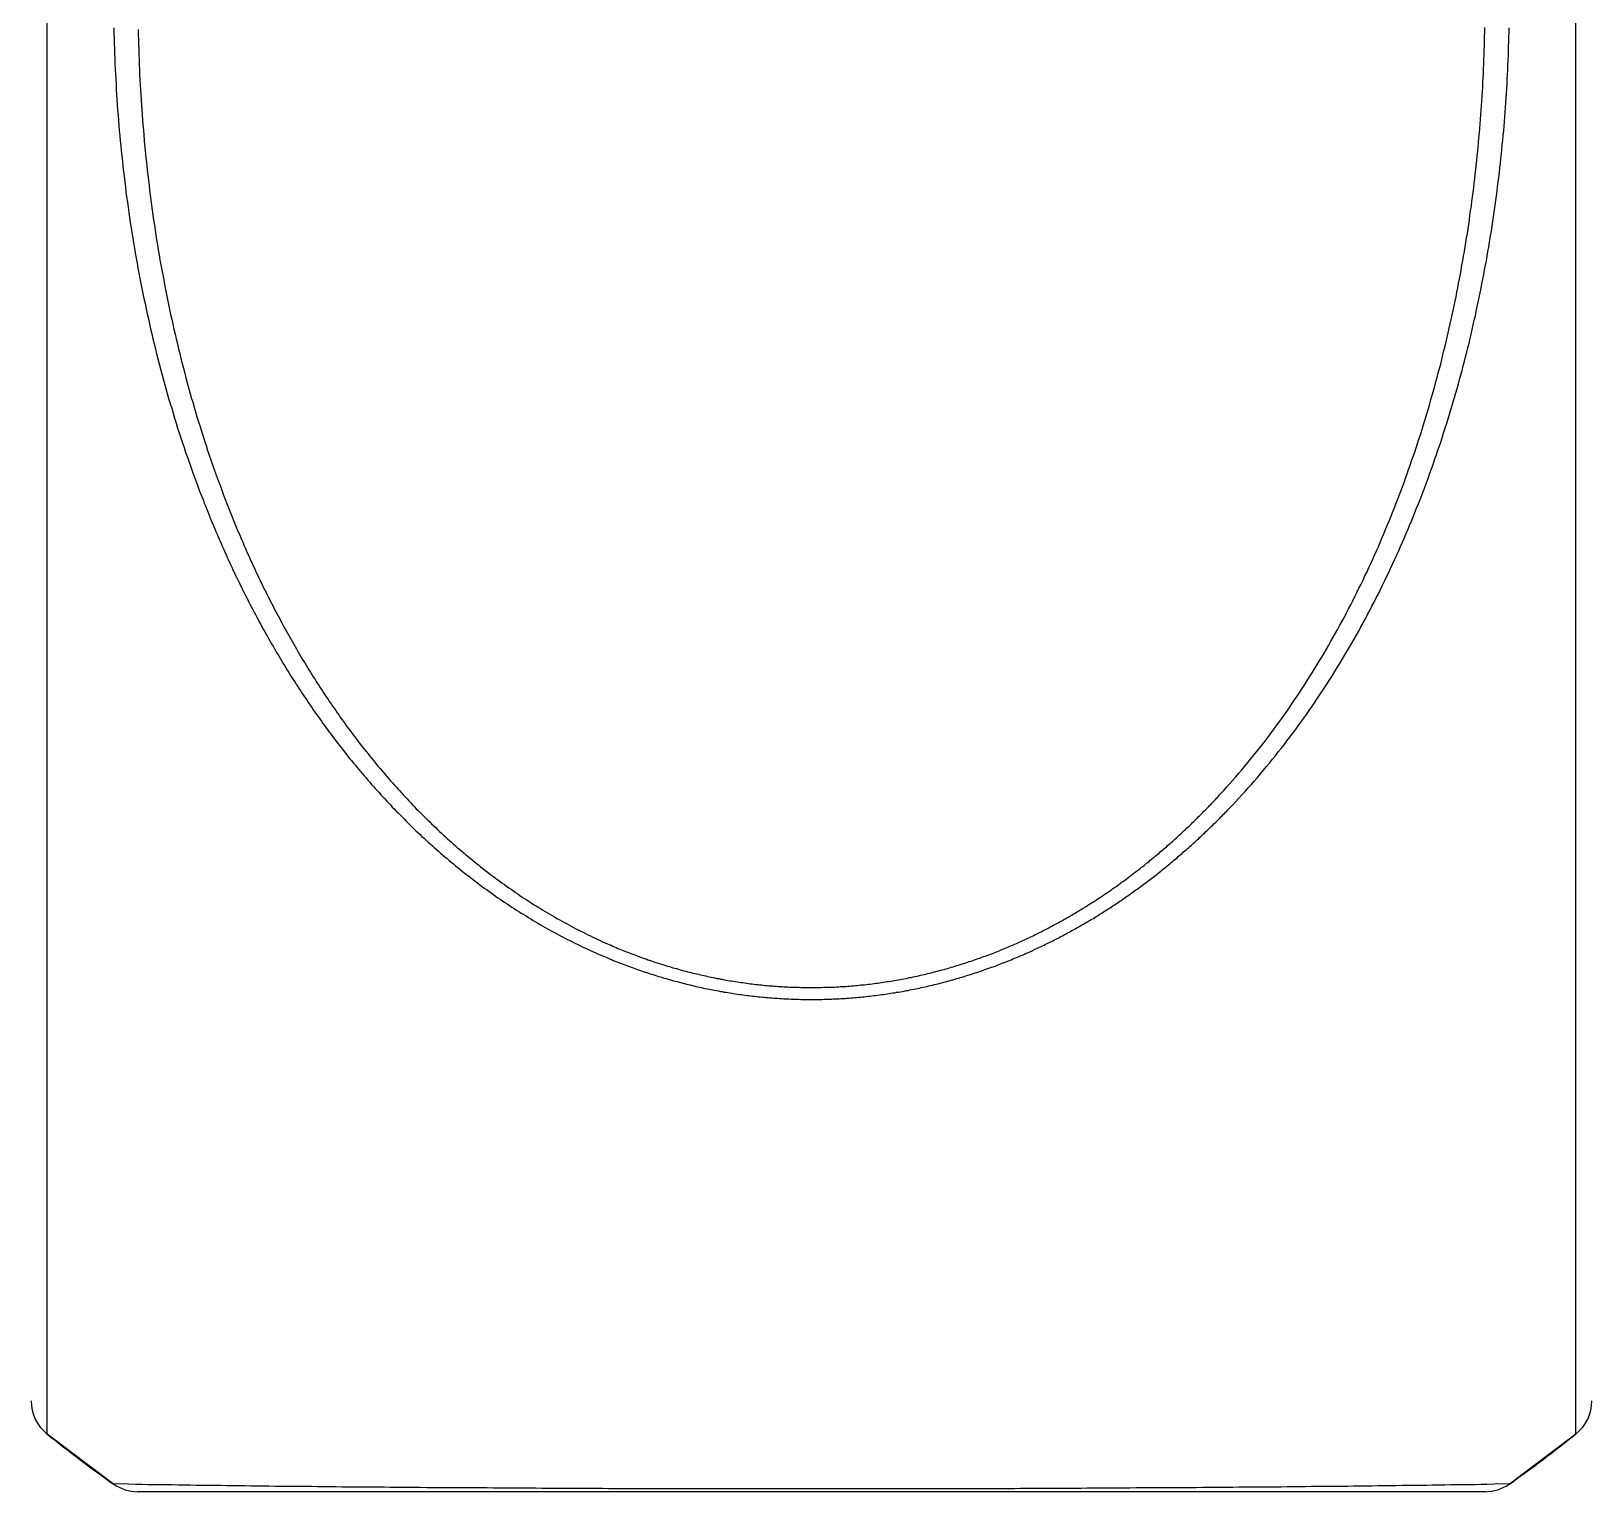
# Model space of a CAD drawing. Header units: millimetres. Extents: x 0 to 3800, y -67 to 2530.
# Drawn here: x 3326.11 to 3337.4, y 932.58 to 943.14 of the extents above; entities that cross this region are included whole.
import ezdxf

# ---------------------------------------------------------------- set-up
doc = ezdxf.new("R2010")
doc.units = ezdxf.units.MM
doc.layers.add('내부선 및 부속', color=4, linetype='Continuous')

msp = doc.modelspace()

# ---------------------------------------------------------------- linework, layer by layer
at = {"layer": '내부선 및 부속', "linetype": 'Continuous'}
for p, q in [((3326.223, 932.998), (3326.223, 975.274)), ((3337.286, 932.998), (3337.286, 975.274)), ((3326.223, 932.998), (3326.704, 932.635)), ((3336.805, 932.635), (3337.286, 932.998)), ((3326.813, 932.633), (3326.704, 932.635)), ((3326.865, 932.632), (3326.813, 932.633)), ((3336.695, 932.633), (3336.644, 932.632)), ((3336.805, 932.635), (3336.695, 932.633)), ((3336.628, 932.579), (3326.881, 932.579))]:
    msp.add_line(p, q, dxfattribs=at)
at = {"layer": '내부선 및 부속', "linetype": 'Continuous', "flags": 128}
for points in [[(3326.706, 943.166), (3326.707, 943.129), (3326.708, 943.091), (3326.709, 943.054), (3326.71, 943.017), (3326.711, 942.98), (3326.713, 942.943), (3326.714, 942.906), (3326.716, 942.868), (3326.718, 942.831), (3326.72, 942.794), (3326.722, 942.757), (3326.724, 942.72), (3326.726, 942.683), (3326.729, 942.646), (3326.731, 942.609), (3326.731, 942.609), (3326.734, 942.572), (3326.737, 942.534), (3326.74, 942.497), (3326.743, 942.46), (3326.746, 942.423), (3326.749, 942.386), (3326.753, 942.349), (3326.756, 942.312), (3326.76, 942.275), (3326.764, 942.238), (3326.768, 942.201), (3326.772, 942.164), (3326.776, 942.127), (3326.78, 942.09), (3326.785, 942.053), (3326.79, 942.016), (3326.794, 941.979), (3326.799, 941.943), (3326.804, 941.906), (3326.809, 941.869), (3326.815, 941.832), (3326.82, 941.795), (3326.825, 941.758), (3326.831, 941.721), (3326.837, 941.685), (3326.843, 941.648), (3326.849, 941.611), (3326.855, 941.574), (3326.861, 941.538), (3326.868, 941.501), (3326.874, 941.464), (3326.881, 941.428), (3326.888, 941.391), (3326.895, 941.354), (3326.902, 941.318), (3326.909, 941.281), (3326.917, 941.245), (3326.924, 941.208), (3326.932, 941.172), (3326.94, 941.135), (3326.947, 941.099), (3326.956, 941.063), (3326.964, 941.026), (3326.972, 940.99), (3326.981, 940.954), (3326.989, 940.918), (3326.998, 940.881), (3327.007, 940.845), (3327.016, 940.809), (3327.025, 940.773), (3327.034, 940.737), (3327.044, 940.701), (3327.053, 940.665), (3327.063, 940.629), (3327.073, 940.593), (3327.083, 940.557), (3327.093, 940.522), (3327.103, 940.486), (3327.114, 940.45), (3327.125, 940.415), (3327.135, 940.379), (3327.146, 940.343), (3327.157, 940.308), (3327.168, 940.272), (3327.18, 940.237), (3327.191, 940.202), (3327.203, 940.166), (3327.215, 940.131), (3327.226, 940.096), (3327.239, 940.061), (3327.251, 940.026), (3327.263, 939.991), (3327.276, 939.956), (3327.288, 939.921), (3327.301, 939.886), (3327.314, 939.851), (3327.327, 939.816), (3327.34, 939.782), (3327.354, 939.747), (3327.354, 939.747)], [(3326.883, 943.155), (3326.883, 943.118), (3326.884, 943.082), (3326.885, 943.046), (3326.886, 943.009), (3326.887, 942.973), (3326.889, 942.936), (3326.89, 942.9), (3326.892, 942.864), (3326.893, 942.827), (3326.895, 942.791), (3326.897, 942.755), (3326.899, 942.718), (3326.901, 942.682), (3326.903, 942.646), (3326.906, 942.609), (3326.908, 942.573), (3326.908, 942.573), (3326.911, 942.537), (3326.914, 942.5), (3326.917, 942.464), (3326.92, 942.428), (3326.923, 942.391), (3326.926, 942.355), (3326.929, 942.319), (3326.933, 942.283), (3326.936, 942.246), (3326.94, 942.21), (3326.944, 942.174), (3326.948, 942.138), (3326.952, 942.101), (3326.956, 942.065), (3326.961, 942.029), (3326.965, 941.993), (3326.97, 941.957), (3326.974, 941.921), (3326.979, 941.884), (3326.984, 941.848), (3326.989, 941.812), (3326.994, 941.776), (3327, 941.74), (3327.005, 941.704), (3327.011, 941.668), (3327.016, 941.632), (3327.022, 941.596), (3327.028, 941.56), (3327.034, 941.524), (3327.04, 941.488), (3327.047, 941.452), (3327.053, 941.416), (3327.06, 941.38), (3327.067, 941.344), (3327.073, 941.309), (3327.08, 941.273), (3327.087, 941.237), (3327.095, 941.201), (3327.102, 941.166), (3327.11, 941.13), (3327.117, 941.094), (3327.125, 941.059), (3327.133, 941.023), (3327.141, 940.987), (3327.149, 940.952), (3327.157, 940.916), (3327.166, 940.881), (3327.174, 940.845), (3327.183, 940.81), (3327.192, 940.775), (3327.201, 940.739), (3327.21, 940.704), (3327.219, 940.669), (3327.228, 940.634), (3327.238, 940.598), (3327.247, 940.563), (3327.257, 940.528), (3327.267, 940.493), (3327.277, 940.458), (3327.287, 940.423), (3327.298, 940.388), (3327.308, 940.353), (3327.319, 940.318), (3327.33, 940.284), (3327.34, 940.249), (3327.352, 940.214), (3327.363, 940.18), (3327.374, 940.145), (3327.385, 940.11), (3327.397, 940.076), (3327.409, 940.042), (3327.421, 940.007), (3327.433, 939.973), (3327.445, 939.939), (3327.457, 939.904), (3327.47, 939.87), (3327.482, 939.836), (3327.495, 939.802), (3327.508, 939.768), (3327.508, 939.768)], [(3334.715, 937.626), (3334.737, 937.651), (3334.759, 937.676), (3334.782, 937.7), (3334.804, 937.725), (3334.825, 937.75), (3334.847, 937.776), (3334.869, 937.801), (3334.89, 937.826), (3334.911, 937.852), (3334.932, 937.878), (3334.953, 937.904), (3334.974, 937.93), (3334.995, 937.956), (3335.015, 937.982), (3335.036, 938.008), (3335.056, 938.035), (3335.076, 938.061), (3335.096, 938.088), (3335.116, 938.115), (3335.135, 938.142), (3335.155, 938.169), (3335.174, 938.196), (3335.193, 938.223), (3335.212, 938.25), (3335.231, 938.278), (3335.25, 938.306), (3335.268, 938.333), (3335.287, 938.361), (3335.305, 938.389), (3335.323, 938.417), (3335.341, 938.445), (3335.359, 938.473), (3335.377, 938.501), (3335.394, 938.53), (3335.412, 938.558), (3335.429, 938.586), (3335.446, 938.615), (3335.463, 938.644), (3335.48, 938.672), (3335.497, 938.701), (3335.513, 938.73), (3335.53, 938.759), (3335.546, 938.788), (3335.562, 938.817), (3335.578, 938.847), (3335.594, 938.876), (3335.61, 938.905), (3335.625, 938.935), (3335.641, 938.964), (3335.656, 938.994), (3335.671, 939.023), (3335.686, 939.053), (3335.701, 939.083), (3335.716, 939.113), (3335.731, 939.142), (3335.745, 939.172), (3335.759, 939.202), (3335.774, 939.233), (3335.788, 939.263), (3335.802, 939.293), (3335.815, 939.323), (3335.829, 939.353), (3335.843, 939.384), (3335.856, 939.414), (3335.869, 939.445), (3335.882, 939.475), (3335.895, 939.506), (3335.908, 939.537), (3335.921, 939.567), (3335.934, 939.598), (3335.946, 939.629), (3335.959, 939.66), (3335.971, 939.691), (3335.983, 939.722), (3335.995, 939.753), (3336.007, 939.784), (3336.019, 939.815), (3336.03, 939.846), (3336.042, 939.877), (3336.053, 939.909), (3336.064, 939.94), (3336.075, 939.971), (3336.086, 940.003), (3336.097, 940.034), (3336.108, 940.066), (3336.119, 940.097), (3336.129, 940.129), (3336.14, 940.16), (3336.15, 940.192), (3336.16, 940.223), (3336.17, 940.255), (3336.18, 940.287), (3336.19, 940.319), (3336.2, 940.351), (3336.209, 940.382), (3336.219, 940.414), (3336.228, 940.446), (3336.237, 940.478), (3336.246, 940.51), (3336.255, 940.542), (3336.255, 940.542), (3336.264, 940.574), (3336.273, 940.606), (3336.281, 940.638), (3336.29, 940.671), (3336.298, 940.703), (3336.307, 940.735), (3336.315, 940.767), (3336.323, 940.799), (3336.331, 940.832), (3336.339, 940.864), (3336.347, 940.896), (3336.354, 940.929), (3336.362, 940.961), (3336.369, 940.994), (3336.376, 941.026), (3336.384, 941.058), (3336.391, 941.091), (3336.398, 941.123), (3336.405, 941.156), (3336.411, 941.189), (3336.418, 941.221), (3336.425, 941.254), (3336.431, 941.286), (3336.437, 941.319), (3336.443, 941.352), (3336.45, 941.384), (3336.456, 941.417), (3336.461, 941.45), (3336.467, 941.483), (3336.473, 941.515), (3336.479, 941.548), (3336.484, 941.581), (3336.489, 941.614), (3336.495, 941.647), (3336.5, 941.679), (3336.505, 941.712), (3336.51, 941.745), (3336.515, 941.778), (3336.519, 941.811), (3336.524, 941.844), (3336.529, 941.877), (3336.533, 941.91), (3336.537, 941.943), (3336.542, 941.976), (3336.546, 942.009), (3336.55, 942.042), (3336.554, 942.075), (3336.557, 942.108), (3336.561, 942.141), (3336.565, 942.174), (3336.568, 942.207), (3336.572, 942.24), (3336.575, 942.273), (3336.578, 942.306), (3336.581, 942.339), (3336.584, 942.372), (3336.587, 942.406), (3336.59, 942.439), (3336.593, 942.472), (3336.595, 942.505), (3336.598, 942.538), (3336.6, 942.571), (3336.602, 942.604), (3336.605, 942.638), (3336.607, 942.671), (3336.609, 942.704), (3336.611, 942.737), (3336.612, 942.77), (3336.614, 942.804), (3336.616, 942.837), (3336.617, 942.87), (3336.619, 942.903), (3336.62, 942.937), (3336.621, 942.97), (3336.622, 943.003), (3336.623, 943.036), (3336.624, 943.07), (3336.625, 943.103), (3336.626, 943.136), (3336.626, 943.169)], [(3334.8, 937.544), (3334.823, 937.569), (3334.846, 937.594), (3334.869, 937.619), (3334.892, 937.644), (3334.914, 937.669), (3334.937, 937.694), (3334.959, 937.72), (3334.981, 937.745), (3335.003, 937.771), (3335.025, 937.797), (3335.047, 937.823), (3335.068, 937.849), (3335.09, 937.876), (3335.111, 937.902), (3335.132, 937.929), (3335.153, 937.955), (3335.174, 937.982), (3335.195, 938.009), (3335.215, 938.036), (3335.236, 938.063), (3335.256, 938.09), (3335.276, 938.118), (3335.296, 938.145), (3335.316, 938.173), (3335.335, 938.2), (3335.355, 938.228), (3335.374, 938.256), (3335.393, 938.284), (3335.412, 938.312), (3335.431, 938.34), (3335.45, 938.369), (3335.469, 938.397), (3335.487, 938.426), (3335.505, 938.454), (3335.524, 938.483), (3335.542, 938.512), (3335.559, 938.541), (3335.577, 938.57), (3335.595, 938.599), (3335.612, 938.628), (3335.629, 938.657), (3335.647, 938.686), (3335.664, 938.716), (3335.68, 938.745), (3335.697, 938.775), (3335.714, 938.804), (3335.73, 938.834), (3335.746, 938.864), (3335.762, 938.893), (3335.778, 938.923), (3335.794, 938.953), (3335.81, 938.983), (3335.826, 939.013), (3335.841, 939.044), (3335.856, 939.074), (3335.871, 939.104), (3335.886, 939.135), (3335.901, 939.165), (3335.916, 939.195), (3335.931, 939.226), (3335.945, 939.257), (3335.959, 939.287), (3335.974, 939.318), (3335.988, 939.349), (3336.001, 939.38), (3336.015, 939.411), (3336.029, 939.442), (3336.042, 939.473), (3336.056, 939.504), (3336.069, 939.535), (3336.082, 939.567), (3336.095, 939.598), (3336.108, 939.629), (3336.121, 939.661), (3336.133, 939.692), (3336.146, 939.724), (3336.158, 939.755), (3336.17, 939.787), (3336.182, 939.818), (3336.194, 939.85), (3336.206, 939.882), (3336.218, 939.914), (3336.229, 939.945), (3336.241, 939.977), (3336.252, 940.009), (3336.263, 940.041), (3336.274, 940.073), (3336.285, 940.105), (3336.296, 940.137), (3336.307, 940.17), (3336.317, 940.202), (3336.328, 940.234), (3336.338, 940.266), (3336.348, 940.299), (3336.359, 940.331), (3336.369, 940.363), (3336.378, 940.396), (3336.388, 940.428), (3336.398, 940.461), (3336.407, 940.493), (3336.407, 940.493), (3336.417, 940.526), (3336.426, 940.558), (3336.435, 940.591), (3336.444, 940.624), (3336.453, 940.656), (3336.462, 940.689), (3336.47, 940.722), (3336.479, 940.755), (3336.487, 940.787), (3336.496, 940.82), (3336.504, 940.853), (3336.512, 940.886), (3336.52, 940.919), (3336.528, 940.952), (3336.535, 940.985), (3336.543, 941.018), (3336.55, 941.051), (3336.558, 941.084), (3336.565, 941.117), (3336.572, 941.15), (3336.579, 941.183), (3336.586, 941.216), (3336.593, 941.25), (3336.6, 941.283), (3336.606, 941.316), (3336.613, 941.349), (3336.619, 941.383), (3336.625, 941.416), (3336.632, 941.449), (3336.638, 941.482), (3336.644, 941.516), (3336.649, 941.549), (3336.655, 941.583), (3336.661, 941.616), (3336.666, 941.649), (3336.672, 941.683), (3336.677, 941.716), (3336.682, 941.75), (3336.687, 941.783), (3336.692, 941.817), (3336.697, 941.85), (3336.702, 941.884), (3336.706, 941.917), (3336.711, 941.951), (3336.715, 941.985), (3336.719, 942.018), (3336.724, 942.052), (3336.728, 942.085), (3336.732, 942.119), (3336.735, 942.153), (3336.739, 942.186), (3336.743, 942.22), (3336.746, 942.254), (3336.75, 942.287), (3336.753, 942.321), (3336.756, 942.355), (3336.76, 942.388), (3336.763, 942.422), (3336.766, 942.456), (3336.768, 942.49), (3336.771, 942.523), (3336.774, 942.557), (3336.776, 942.591), (3336.778, 942.625), (3336.781, 942.659), (3336.783, 942.692), (3336.785, 942.726), (3336.787, 942.76), (3336.789, 942.794), (3336.791, 942.828), (3336.792, 942.862), (3336.794, 942.895), (3336.795, 942.929), (3336.797, 942.963), (3336.798, 942.997), (3336.799, 943.031), (3336.8, 943.065), (3336.801, 943.099), (3336.802, 943.132), (3336.803, 943.166)], [(3327.354, 939.747), (3327.361, 939.728), (3327.369, 939.709), (3327.376, 939.691), (3327.383, 939.672), (3327.391, 939.653), (3327.399, 939.635), (3327.406, 939.616), (3327.414, 939.597), (3327.422, 939.579), (3327.429, 939.56), (3327.437, 939.542), (3327.445, 939.523), (3327.453, 939.505), (3327.461, 939.486), (3327.469, 939.468), (3327.477, 939.449), (3327.485, 939.431), (3327.493, 939.412), (3327.501, 939.394), (3327.509, 939.375), (3327.518, 939.357), (3327.526, 939.339), (3327.534, 939.32), (3327.543, 939.302), (3327.551, 939.284), (3327.56, 939.265), (3327.568, 939.247), (3327.577, 939.229), (3327.585, 939.211), (3327.594, 939.193), (3327.603, 939.174), (3327.612, 939.156), (3327.621, 939.138), (3327.629, 939.12), (3327.638, 939.102), (3327.647, 939.084), (3327.656, 939.066), (3327.666, 939.048), (3327.675, 939.03), (3327.684, 939.012), (3327.693, 938.994), (3327.702, 938.976), (3327.712, 938.959), (3327.721, 938.941), (3327.731, 938.923), (3327.74, 938.905), (3327.75, 938.887), (3327.759, 938.87), (3327.769, 938.852), (3327.778, 938.834), (3327.788, 938.817), (3327.798, 938.799), (3327.808, 938.781), (3327.818, 938.764), (3327.828, 938.746), (3327.838, 938.729), (3327.848, 938.711), (3327.858, 938.694), (3327.868, 938.676), (3327.878, 938.659), (3327.888, 938.642), (3327.899, 938.624), (3327.909, 938.607), (3327.919, 938.59), (3327.93, 938.572), (3327.94, 938.555), (3327.951, 938.538), (3327.961, 938.521), (3327.972, 938.504), (3327.983, 938.487), (3327.993, 938.47), (3328.004, 938.453), (3328.015, 938.436), (3328.026, 938.419), (3328.037, 938.402), (3328.048, 938.385), (3328.059, 938.368), (3328.07, 938.351), (3328.081, 938.334), (3328.093, 938.318), (3328.104, 938.301), (3328.115, 938.284), (3328.126, 938.268), (3328.138, 938.251), (3328.149, 938.234), (3328.161, 938.218), (3328.173, 938.201), (3328.184, 938.185), (3328.196, 938.169), (3328.208, 938.152), (3328.219, 938.136), (3328.231, 938.12), (3328.243, 938.103), (3328.255, 938.087), (3328.267, 938.071), (3328.279, 938.055), (3328.291, 938.039), (3328.303, 938.023), (3328.316, 938.007), (3328.328, 937.991), (3328.328, 937.991), (3328.34, 937.975), (3328.353, 937.959), (3328.365, 937.943), (3328.378, 937.927), (3328.39, 937.911), (3328.403, 937.895), (3328.415, 937.88), (3328.428, 937.864), (3328.441, 937.849), (3328.454, 937.833), (3328.466, 937.817), (3328.479, 937.802), (3328.492, 937.787), (3328.505, 937.771), (3328.518, 937.756), (3328.532, 937.741), (3328.545, 937.725), (3328.558, 937.71), (3328.571, 937.695), (3328.585, 937.68), (3328.598, 937.665), (3328.612, 937.65), (3328.625, 937.635), (3328.639, 937.62), (3328.652, 937.605), (3328.666, 937.59), (3328.68, 937.575), (3328.694, 937.561), (3328.707, 937.546), (3328.721, 937.531), (3328.735, 937.517), (3328.749, 937.502), (3328.763, 937.488), (3328.777, 937.474), (3328.792, 937.459), (3328.806, 937.445), (3328.82, 937.431), (3328.834, 937.416), (3328.849, 937.402), (3328.863, 937.388), (3328.878, 937.374), (3328.892, 937.36), (3328.907, 937.346), (3328.922, 937.333), (3328.936, 937.319), (3328.951, 937.305), (3328.966, 937.291), (3328.981, 937.278), (3328.996, 937.264), (3329.011, 937.251), (3329.026, 937.237), (3329.041, 937.224), (3329.056, 937.211), (3329.071, 937.197), (3329.086, 937.184), (3329.102, 937.171), (3329.117, 937.158), (3329.133, 937.145), (3329.148, 937.132), (3329.164, 937.119), (3329.179, 937.106), (3329.195, 937.093), (3329.211, 937.081), (3329.226, 937.068), (3329.242, 937.056), (3329.258, 937.043), (3329.274, 937.031), (3329.29, 937.018), (3329.306, 937.006), (3329.322, 936.994), (3329.338, 936.982), (3329.354, 936.969), (3329.371, 936.957), (3329.387, 936.945), (3329.403, 936.934), (3329.42, 936.922), (3329.436, 936.91), (3329.453, 936.898), (3329.469, 936.887), (3329.486, 936.875), (3329.502, 936.864), (3329.519, 936.852), (3329.536, 936.841), (3329.553, 936.83), (3329.569, 936.819), (3329.586, 936.807), (3329.603, 936.796), (3329.62, 936.786), (3329.637, 936.775), (3329.654, 936.764), (3329.672, 936.753), (3329.689, 936.743), (3329.706, 936.732), (3329.723, 936.722), (3329.741, 936.711), (3329.758, 936.701), (3329.775, 936.691), (3329.793, 936.68), (3329.81, 936.67), (3329.828, 936.66), (3329.828, 936.66), (3329.845, 936.65), (3329.863, 936.641), (3329.881, 936.631), (3329.899, 936.621), (3329.916, 936.612), (3329.934, 936.602), (3329.952, 936.593), (3329.97, 936.583), (3329.988, 936.574), (3330.006, 936.565), (3330.024, 936.556), (3330.042, 936.547), (3330.06, 936.538), (3330.078, 936.529), (3330.096, 936.521), (3330.114, 936.512), (3330.133, 936.504), (3330.151, 936.495), (3330.169, 936.487), (3330.188, 936.479), (3330.206, 936.47), (3330.225, 936.462), (3330.243, 936.454), (3330.243, 936.454)], [(3327.508, 939.768), (3327.515, 939.75), (3327.522, 939.732), (3327.529, 939.713), (3327.536, 939.695), (3327.543, 939.677), (3327.551, 939.659), (3327.558, 939.641), (3327.565, 939.622), (3327.573, 939.604), (3327.58, 939.586), (3327.587, 939.568), (3327.595, 939.55), (3327.602, 939.532), (3327.61, 939.514), (3327.618, 939.496), (3327.625, 939.478), (3327.633, 939.46), (3327.641, 939.442), (3327.648, 939.424), (3327.656, 939.406), (3327.664, 939.388), (3327.672, 939.37), (3327.68, 939.353), (3327.688, 939.335), (3327.696, 939.317), (3327.704, 939.299), (3327.712, 939.281), (3327.721, 939.264), (3327.729, 939.246), (3327.737, 939.228), (3327.746, 939.211), (3327.754, 939.193), (3327.762, 939.175), (3327.771, 939.158), (3327.779, 939.14), (3327.788, 939.122), (3327.797, 939.105), (3327.805, 939.087), (3327.814, 939.07), (3327.823, 939.052), (3327.832, 939.035), (3327.84, 939.017), (3327.849, 939), (3327.858, 938.983), (3327.867, 938.965), (3327.876, 938.948), (3327.885, 938.931), (3327.895, 938.913), (3327.904, 938.896), (3327.913, 938.879), (3327.922, 938.862), (3327.932, 938.844), (3327.941, 938.827), (3327.95, 938.81), (3327.96, 938.793), (3327.969, 938.776), (3327.979, 938.759), (3327.989, 938.742), (3327.998, 938.725), (3328.008, 938.708), (3328.018, 938.691), (3328.028, 938.674), (3328.038, 938.657), (3328.047, 938.64), (3328.057, 938.623), (3328.067, 938.606), (3328.077, 938.59), (3328.088, 938.573), (3328.098, 938.556), (3328.108, 938.54), (3328.118, 938.523), (3328.129, 938.506), (3328.139, 938.49), (3328.149, 938.473), (3328.16, 938.457), (3328.17, 938.44), (3328.181, 938.424), (3328.191, 938.407), (3328.202, 938.391), (3328.213, 938.374), (3328.224, 938.358), (3328.234, 938.342), (3328.245, 938.325), (3328.256, 938.309), (3328.267, 938.293), (3328.278, 938.277), (3328.289, 938.261), (3328.3, 938.245), (3328.312, 938.229), (3328.323, 938.213), (3328.334, 938.197), (3328.345, 938.181), (3328.357, 938.165), (3328.368, 938.149), (3328.38, 938.133), (3328.391, 938.117), (3328.403, 938.101), (3328.414, 938.086), (3328.426, 938.07), (3328.438, 938.054), (3328.438, 938.054), (3328.45, 938.039), (3328.461, 938.023), (3328.473, 938.008), (3328.485, 937.992), (3328.497, 937.977), (3328.509, 937.961), (3328.521, 937.946), (3328.534, 937.931), (3328.546, 937.915), (3328.558, 937.9), (3328.57, 937.885), (3328.583, 937.87), (3328.595, 937.855), (3328.608, 937.839), (3328.62, 937.824), (3328.633, 937.809), (3328.645, 937.794), (3328.658, 937.78), (3328.671, 937.765), (3328.684, 937.75), (3328.696, 937.735), (3328.709, 937.72), (3328.722, 937.706), (3328.735, 937.691), (3328.748, 937.677), (3328.761, 937.662), (3328.775, 937.648), (3328.788, 937.633), (3328.801, 937.619), (3328.814, 937.604), (3328.828, 937.59), (3328.841, 937.576), (3328.855, 937.562), (3328.868, 937.547), (3328.882, 937.533), (3328.895, 937.519), (3328.909, 937.505), (3328.923, 937.491), (3328.937, 937.478), (3328.95, 937.464), (3328.964, 937.45), (3328.978, 937.436), (3328.992, 937.423), (3329.006, 937.409), (3329.021, 937.395), (3329.035, 937.382), (3329.049, 937.368), (3329.063, 937.355), (3329.078, 937.342), (3329.092, 937.328), (3329.106, 937.315), (3329.121, 937.302), (3329.135, 937.289), (3329.15, 937.276), (3329.165, 937.263), (3329.179, 937.25), (3329.194, 937.237), (3329.209, 937.224), (3329.224, 937.211), (3329.239, 937.199), (3329.254, 937.186), (3329.269, 937.174), (3329.284, 937.161), (3329.299, 937.149), (3329.314, 937.136), (3329.329, 937.124), (3329.345, 937.112), (3329.36, 937.099), (3329.376, 937.087), (3329.391, 937.075), (3329.407, 937.063), (3329.422, 937.051), (3329.438, 937.039), (3329.453, 937.028), (3329.469, 937.016), (3329.485, 937.004), (3329.501, 936.993), (3329.517, 936.981), (3329.533, 936.97), (3329.548, 936.958), (3329.565, 936.947), (3329.581, 936.936), (3329.597, 936.924), (3329.613, 936.913), (3329.629, 936.902), (3329.645, 936.891), (3329.662, 936.88), (3329.678, 936.87), (3329.695, 936.859), (3329.711, 936.848), (3329.727, 936.838), (3329.744, 936.827), (3329.761, 936.817), (3329.777, 936.806), (3329.794, 936.796), (3329.811, 936.786), (3329.828, 936.776), (3329.844, 936.766), (3329.861, 936.756), (3329.878, 936.746), (3329.878, 936.746), (3329.895, 936.736), (3329.912, 936.726), (3329.929, 936.717), (3329.946, 936.707), (3329.963, 936.698), (3329.981, 936.688), (3329.998, 936.679), (3330.015, 936.67), (3330.032, 936.66), (3330.05, 936.651), (3330.067, 936.642), (3330.085, 936.634), (3330.102, 936.625), (3330.12, 936.616), (3330.137, 936.607), (3330.155, 936.599), (3330.172, 936.59), (3330.19, 936.582), (3330.208, 936.574), (3330.225, 936.565), (3330.243, 936.557), (3330.261, 936.549), (3330.279, 936.541), (3330.279, 936.541)], [(3333.226, 936.54), (3333.237, 936.544), (3333.247, 936.549), (3333.258, 936.554), (3333.269, 936.559), (3333.279, 936.564), (3333.29, 936.568), (3333.3, 936.573), (3333.311, 936.578), (3333.321, 936.583), (3333.332, 936.588), (3333.342, 936.593), (3333.353, 936.598), (3333.364, 936.603), (3333.374, 936.609), (3333.384, 936.614), (3333.395, 936.619), (3333.405, 936.624), (3333.416, 936.629), (3333.426, 936.635), (3333.437, 936.64), (3333.447, 936.645), (3333.457, 936.651), (3333.468, 936.656), (3333.478, 936.661), (3333.488, 936.667), (3333.499, 936.672), (3333.509, 936.678), (3333.519, 936.683), (3333.529, 936.689), (3333.54, 936.694), (3333.55, 936.7), (3333.56, 936.706), (3333.57, 936.711), (3333.581, 936.717), (3333.591, 936.723), (3333.601, 936.729), (3333.611, 936.734), (3333.621, 936.74), (3333.631, 936.746), (3333.641, 936.752), (3333.651, 936.758), (3333.662, 936.764), (3333.672, 936.77), (3333.682, 936.776), (3333.692, 936.782), (3333.702, 936.788), (3333.712, 936.794), (3333.722, 936.8), (3333.731, 936.806), (3333.741, 936.812), (3333.751, 936.819), (3333.761, 936.825), (3333.771, 936.831), (3333.781, 936.837), (3333.791, 936.844), (3333.801, 936.85), (3333.81, 936.856), (3333.82, 936.863), (3333.83, 936.869), (3333.84, 936.876), (3333.85, 936.882), (3333.859, 936.889), (3333.869, 936.895), (3333.879, 936.902), (3333.888, 936.908), (3333.898, 936.915), (3333.908, 936.921), (3333.917, 936.928), (3333.927, 936.935), (3333.936, 936.941), (3333.946, 936.948), (3333.956, 936.955), (3333.965, 936.962), (3333.975, 936.968), (3333.984, 936.975), (3333.994, 936.982), (3334.003, 936.989), (3334.012, 936.996), (3334.022, 937.003), (3334.031, 937.01), (3334.041, 937.017), (3334.05, 937.024), (3334.059, 937.031), (3334.069, 937.038), (3334.078, 937.045), (3334.087, 937.052), (3334.097, 937.059), (3334.106, 937.066), (3334.115, 937.073), (3334.124, 937.08), (3334.133, 937.087), (3334.143, 937.095), (3334.152, 937.102), (3334.161, 937.109), (3334.17, 937.116), (3334.179, 937.124), (3334.188, 937.131), (3334.197, 937.138), (3334.206, 937.146), (3334.215, 937.153), (3334.215, 937.153), (3334.224, 937.161), (3334.233, 937.168), (3334.242, 937.176), (3334.251, 937.183), (3334.26, 937.191), (3334.269, 937.198), (3334.278, 937.206), (3334.287, 937.213), (3334.296, 937.221), (3334.305, 937.229), (3334.314, 937.236), (3334.322, 937.244), (3334.331, 937.252), (3334.34, 937.259), (3334.349, 937.267), (3334.357, 937.275), (3334.366, 937.282), (3334.375, 937.29), (3334.383, 937.298), (3334.392, 937.306), (3334.401, 937.314), (3334.409, 937.322), (3334.418, 937.33), (3334.427, 937.337), (3334.435, 937.345), (3334.444, 937.353), (3334.452, 937.361), (3334.461, 937.369), (3334.469, 937.377), (3334.478, 937.385), (3334.486, 937.393), (3334.494, 937.401), (3334.503, 937.41), (3334.511, 937.418), (3334.52, 937.426), (3334.528, 937.434), (3334.536, 937.442), (3334.545, 937.45), (3334.553, 937.459), (3334.561, 937.467), (3334.569, 937.475), (3334.578, 937.483), (3334.586, 937.492), (3334.594, 937.5), (3334.602, 937.508), (3334.61, 937.516), (3334.619, 937.525), (3334.627, 937.533), (3334.635, 937.542), (3334.643, 937.55), (3334.651, 937.558), (3334.659, 937.567), (3334.667, 937.575), (3334.675, 937.584), (3334.683, 937.592), (3334.691, 937.601), (3334.699, 937.609), (3334.707, 937.618), (3334.715, 937.626), (3334.715, 937.626)], [(3333.264, 936.454), (3333.275, 936.458), (3333.286, 936.463), (3333.296, 936.468), (3333.307, 936.473), (3333.318, 936.477), (3333.329, 936.482), (3333.34, 936.487), (3333.351, 936.492), (3333.362, 936.497), (3333.373, 936.502), (3333.383, 936.507), (3333.394, 936.512), (3333.405, 936.517), (3333.416, 936.522), (3333.426, 936.527), (3333.437, 936.533), (3333.448, 936.538), (3333.459, 936.543), (3333.469, 936.548), (3333.48, 936.554), (3333.491, 936.559), (3333.501, 936.564), (3333.512, 936.57), (3333.523, 936.575), (3333.533, 936.581), (3333.544, 936.586), (3333.554, 936.592), (3333.565, 936.597), (3333.576, 936.603), (3333.586, 936.608), (3333.597, 936.614), (3333.607, 936.62), (3333.618, 936.625), (3333.628, 936.631), (3333.639, 936.637), (3333.649, 936.642), (3333.659, 936.648), (3333.67, 936.654), (3333.68, 936.66), (3333.691, 936.666), (3333.701, 936.672), (3333.711, 936.678), (3333.722, 936.684), (3333.732, 936.69), (3333.742, 936.696), (3333.753, 936.702), (3333.763, 936.708), (3333.773, 936.714), (3333.783, 936.72), (3333.794, 936.726), (3333.804, 936.733), (3333.814, 936.739), (3333.824, 936.745), (3333.834, 936.751), (3333.844, 936.758), (3333.855, 936.764), (3333.865, 936.77), (3333.875, 936.777), (3333.885, 936.783), (3333.895, 936.79), (3333.905, 936.796), (3333.915, 936.803), (3333.925, 936.809), (3333.935, 936.816), (3333.945, 936.822), (3333.955, 936.829), (3333.965, 936.835), (3333.975, 936.842), (3333.985, 936.849), (3333.995, 936.855), (3334.004, 936.862), (3334.014, 936.869), (3334.024, 936.876), (3334.034, 936.883), (3334.044, 936.889), (3334.053, 936.896), (3334.063, 936.903), (3334.073, 936.91), (3334.083, 936.917), (3334.092, 936.924), (3334.102, 936.931), (3334.112, 936.938), (3334.121, 936.945), (3334.131, 936.952), (3334.141, 936.959), (3334.15, 936.966), (3334.16, 936.973), (3334.169, 936.981), (3334.179, 936.988), (3334.188, 936.995), (3334.198, 937.002), (3334.207, 937.009), (3334.217, 937.017), (3334.226, 937.024), (3334.236, 937.031), (3334.245, 937.039), (3334.255, 937.046), (3334.264, 937.053), (3334.273, 937.061), (3334.283, 937.068), (3334.283, 937.068), (3334.292, 937.076), (3334.301, 937.083), (3334.31, 937.091), (3334.32, 937.098), (3334.329, 937.106), (3334.338, 937.113), (3334.347, 937.121), (3334.357, 937.129), (3334.366, 937.136), (3334.375, 937.144), (3334.384, 937.152), (3334.393, 937.159), (3334.402, 937.167), (3334.411, 937.175), (3334.42, 937.182), (3334.429, 937.19), (3334.438, 937.198), (3334.447, 937.206), (3334.456, 937.214), (3334.465, 937.222), (3334.474, 937.23), (3334.483, 937.237), (3334.492, 937.245), (3334.501, 937.253), (3334.51, 937.261), (3334.519, 937.269), (3334.527, 937.277), (3334.536, 937.285), (3334.545, 937.294), (3334.554, 937.302), (3334.563, 937.31), (3334.571, 937.318), (3334.58, 937.326), (3334.589, 937.334), (3334.597, 937.342), (3334.606, 937.351), (3334.615, 937.359), (3334.623, 937.367), (3334.632, 937.375), (3334.64, 937.384), (3334.649, 937.392), (3334.658, 937.4), (3334.666, 937.409), (3334.675, 937.417), (3334.683, 937.425), (3334.692, 937.434), (3334.7, 937.442), (3334.708, 937.45), (3334.717, 937.459), (3334.725, 937.467), (3334.734, 937.476), (3334.742, 937.484), (3334.75, 937.493), (3334.759, 937.501), (3334.767, 937.51), (3334.775, 937.519), (3334.783, 937.527), (3334.792, 937.536), (3334.8, 937.544), (3334.8, 937.544)], [(3330.243, 936.454), (3330.256, 936.449), (3330.269, 936.444), (3330.282, 936.438), (3330.294, 936.433), (3330.307, 936.428), (3330.32, 936.422), (3330.333, 936.417), (3330.346, 936.412), (3330.359, 936.407), (3330.372, 936.402), (3330.385, 936.397), (3330.398, 936.392), (3330.411, 936.387), (3330.424, 936.382), (3330.437, 936.377), (3330.45, 936.372), (3330.463, 936.368), (3330.476, 936.363), (3330.489, 936.358), (3330.503, 936.354), (3330.516, 936.349), (3330.529, 936.345), (3330.542, 936.34), (3330.555, 936.336), (3330.569, 936.331), (3330.582, 936.327), (3330.595, 936.323), (3330.608, 936.319), (3330.622, 936.314), (3330.635, 936.31), (3330.648, 936.306), (3330.662, 936.302), (3330.675, 936.298), (3330.688, 936.294), (3330.702, 936.29), (3330.715, 936.286), (3330.728, 936.283), (3330.742, 936.279), (3330.755, 936.275), (3330.769, 936.271), (3330.782, 936.268), (3330.796, 936.264), (3330.809, 936.261), (3330.823, 936.257), (3330.836, 936.254), (3330.85, 936.25), (3330.863, 936.247), (3330.877, 936.244), (3330.89, 936.241), (3330.904, 936.237), (3330.918, 936.234), (3330.931, 936.231), (3330.945, 936.228), (3330.958, 936.225), (3330.972, 936.222), (3330.986, 936.219), (3330.999, 936.217), (3331.013, 936.214), (3331.027, 936.211), (3331.04, 936.208), (3331.054, 936.206), (3331.068, 936.203), (3331.081, 936.201), (3331.095, 936.198), (3331.109, 936.196), (3331.122, 936.193), (3331.136, 936.191), (3331.15, 936.189), (3331.164, 936.187), (3331.177, 936.184), (3331.191, 936.182), (3331.205, 936.18), (3331.219, 936.178), (3331.233, 936.176), (3331.246, 936.174), (3331.26, 936.172), (3331.274, 936.171), (3331.288, 936.169), (3331.302, 936.167), (3331.316, 936.165), (3331.329, 936.164), (3331.343, 936.162), (3331.357, 936.161), (3331.371, 936.159), (3331.385, 936.158), (3331.399, 936.157), (3331.413, 936.155), (3331.426, 936.154), (3331.44, 936.153), (3331.454, 936.152), (3331.468, 936.151), (3331.482, 936.149), (3331.496, 936.148), (3331.51, 936.148), (3331.524, 936.147), (3331.538, 936.146), (3331.551, 936.145), (3331.565, 936.144), (3331.579, 936.144), (3331.593, 936.143), (3331.593, 936.143), (3331.607, 936.142), (3331.621, 936.142), (3331.635, 936.141), (3331.649, 936.141), (3331.663, 936.141), (3331.677, 936.14), (3331.691, 936.14), (3331.705, 936.14), (3331.718, 936.14), (3331.732, 936.14), (3331.746, 936.139), (3331.76, 936.139), (3331.774, 936.14), (3331.788, 936.14), (3331.802, 936.14), (3331.816, 936.14), (3331.83, 936.14), (3331.844, 936.141), (3331.858, 936.141), (3331.872, 936.141), (3331.886, 936.142), (3331.9, 936.142), (3331.913, 936.143), (3331.927, 936.144), (3331.941, 936.144), (3331.955, 936.145), (3331.969, 936.146), (3331.983, 936.147), (3331.997, 936.147), (3332.011, 936.148), (3332.025, 936.149), (3332.039, 936.15), (3332.052, 936.151), (3332.066, 936.153), (3332.08, 936.154), (3332.094, 936.155), (3332.108, 936.156), (3332.122, 936.158), (3332.136, 936.159), (3332.15, 936.161), (3332.163, 936.162), (3332.177, 936.164), (3332.191, 936.165), (3332.205, 936.167), (3332.219, 936.169), (3332.233, 936.17), (3332.246, 936.172), (3332.26, 936.174), (3332.274, 936.176), (3332.288, 936.178), (3332.302, 936.18), (3332.315, 936.182), (3332.329, 936.184), (3332.343, 936.186), (3332.357, 936.188), (3332.37, 936.191), (3332.384, 936.193), (3332.398, 936.195), (3332.412, 936.198), (3332.425, 936.2), (3332.439, 936.203), (3332.453, 936.205), (3332.466, 936.208), (3332.48, 936.211), (3332.494, 936.213), (3332.507, 936.216), (3332.521, 936.219), (3332.535, 936.222), (3332.548, 936.225), (3332.562, 936.228), (3332.576, 936.231), (3332.589, 936.234), (3332.603, 936.237), (3332.616, 936.24), (3332.63, 936.243), (3332.643, 936.247), (3332.657, 936.25), (3332.67, 936.253), (3332.684, 936.257), (3332.697, 936.26), (3332.711, 936.264), (3332.724, 936.267), (3332.738, 936.271), (3332.751, 936.275), (3332.765, 936.278), (3332.778, 936.282), (3332.792, 936.286), (3332.805, 936.29), (3332.818, 936.294), (3332.832, 936.297), (3332.845, 936.301), (3332.858, 936.306), (3332.872, 936.31), (3332.885, 936.314), (3332.898, 936.318), (3332.912, 936.322), (3332.925, 936.326), (3332.938, 936.331), (3332.951, 936.335), (3332.965, 936.34), (3332.965, 936.34), (3332.978, 936.344), (3332.991, 936.348), (3333.004, 936.353), (3333.017, 936.358), (3333.03, 936.362), (3333.044, 936.367), (3333.057, 936.372), (3333.07, 936.376), (3333.083, 936.381), (3333.096, 936.386), (3333.109, 936.391), (3333.122, 936.396), (3333.135, 936.401), (3333.148, 936.406), (3333.161, 936.411), (3333.174, 936.416), (3333.187, 936.422), (3333.199, 936.427), (3333.212, 936.432), (3333.225, 936.437), (3333.238, 936.443), (3333.251, 936.448), (3333.264, 936.454), (3333.264, 936.454)], [(3330.279, 936.541), (3330.291, 936.536), (3330.304, 936.531), (3330.316, 936.525), (3330.329, 936.52), (3330.341, 936.515), (3330.354, 936.509), (3330.367, 936.504), (3330.379, 936.499), (3330.392, 936.494), (3330.404, 936.489), (3330.417, 936.484), (3330.43, 936.479), (3330.442, 936.474), (3330.455, 936.469), (3330.468, 936.464), (3330.48, 936.459), (3330.493, 936.455), (3330.506, 936.45), (3330.519, 936.445), (3330.532, 936.441), (3330.544, 936.436), (3330.557, 936.432), (3330.57, 936.427), (3330.583, 936.423), (3330.596, 936.418), (3330.609, 936.414), (3330.622, 936.41), (3330.635, 936.405), (3330.648, 936.401), (3330.66, 936.397), (3330.673, 936.393), (3330.686, 936.389), (3330.699, 936.385), (3330.712, 936.381), (3330.726, 936.377), (3330.739, 936.373), (3330.752, 936.369), (3330.765, 936.366), (3330.778, 936.362), (3330.791, 936.358), (3330.804, 936.354), (3330.817, 936.351), (3330.83, 936.347), (3330.844, 936.344), (3330.857, 936.34), (3330.87, 936.337), (3330.883, 936.334), (3330.896, 936.33), (3330.91, 936.327), (3330.923, 936.324), (3330.936, 936.321), (3330.949, 936.318), (3330.963, 936.315), (3330.976, 936.312), (3330.989, 936.309), (3331.002, 936.306), (3331.016, 936.303), (3331.029, 936.3), (3331.042, 936.297), (3331.056, 936.295), (3331.069, 936.292), (3331.083, 936.29), (3331.096, 936.287), (3331.109, 936.285), (3331.123, 936.282), (3331.136, 936.28), (3331.149, 936.277), (3331.163, 936.275), (3331.176, 936.273), (3331.19, 936.271), (3331.203, 936.269), (3331.217, 936.266), (3331.23, 936.264), (3331.244, 936.262), (3331.257, 936.261), (3331.271, 936.259), (3331.284, 936.257), (3331.298, 936.255), (3331.311, 936.253), (3331.325, 936.252), (3331.338, 936.25), (3331.352, 936.248), (3331.365, 936.247), (3331.379, 936.245), (3331.392, 936.244), (3331.406, 936.243), (3331.419, 936.241), (3331.433, 936.24), (3331.446, 936.239), (3331.46, 936.238), (3331.474, 936.237), (3331.487, 936.236), (3331.501, 936.235), (3331.514, 936.234), (3331.528, 936.233), (3331.541, 936.232), (3331.555, 936.231), (3331.569, 936.23), (3331.582, 936.23), (3331.596, 936.229), (3331.596, 936.229), (3331.609, 936.228), (3331.623, 936.228), (3331.637, 936.227), (3331.65, 936.227), (3331.664, 936.227), (3331.677, 936.226), (3331.691, 936.226), (3331.705, 936.226), (3331.718, 936.226), (3331.732, 936.226), (3331.745, 936.225), (3331.759, 936.225), (3331.773, 936.225), (3331.786, 936.226), (3331.8, 936.226), (3331.814, 936.226), (3331.827, 936.226), (3331.841, 936.227), (3331.854, 936.227), (3331.868, 936.227), (3331.882, 936.228), (3331.895, 936.228), (3331.909, 936.229), (3331.922, 936.229), (3331.936, 936.23), (3331.95, 936.231), (3331.963, 936.232), (3331.977, 936.232), (3331.99, 936.233), (3332.004, 936.234), (3332.017, 936.235), (3332.031, 936.236), (3332.045, 936.237), (3332.058, 936.239), (3332.072, 936.24), (3332.085, 936.241), (3332.099, 936.242), (3332.112, 936.244), (3332.126, 936.245), (3332.139, 936.246), (3332.153, 936.248), (3332.166, 936.25), (3332.18, 936.251), (3332.194, 936.253), (3332.207, 936.255), (3332.221, 936.256), (3332.234, 936.258), (3332.248, 936.26), (3332.261, 936.262), (3332.274, 936.264), (3332.288, 936.266), (3332.301, 936.268), (3332.315, 936.27), (3332.328, 936.272), (3332.342, 936.274), (3332.355, 936.277), (3332.369, 936.279), (3332.382, 936.281), (3332.395, 936.284), (3332.409, 936.286), (3332.422, 936.289), (3332.436, 936.291), (3332.449, 936.294), (3332.462, 936.297), (3332.476, 936.299), (3332.489, 936.302), (3332.502, 936.305), (3332.516, 936.308), (3332.529, 936.311), (3332.542, 936.314), (3332.555, 936.317), (3332.569, 936.32), (3332.582, 936.323), (3332.595, 936.326), (3332.608, 936.329), (3332.622, 936.333), (3332.635, 936.336), (3332.648, 936.339), (3332.661, 936.343), (3332.674, 936.346), (3332.687, 936.35), (3332.701, 936.353), (3332.714, 936.357), (3332.727, 936.361), (3332.74, 936.364), (3332.753, 936.368), (3332.766, 936.372), (3332.779, 936.376), (3332.792, 936.38), (3332.805, 936.384), (3332.818, 936.388), (3332.831, 936.392), (3332.844, 936.396), (3332.857, 936.4), (3332.87, 936.404), (3332.883, 936.408), (3332.896, 936.413), (3332.909, 936.417), (3332.922, 936.421), (3332.935, 936.426), (3332.935, 936.426), (3332.948, 936.43), (3332.96, 936.435), (3332.973, 936.439), (3332.986, 936.444), (3332.999, 936.449), (3333.012, 936.453), (3333.024, 936.458), (3333.037, 936.463), (3333.05, 936.468), (3333.063, 936.472), (3333.075, 936.477), (3333.088, 936.482), (3333.101, 936.487), (3333.113, 936.492), (3333.126, 936.497), (3333.138, 936.503), (3333.151, 936.508), (3333.163, 936.513), (3333.176, 936.518), (3333.189, 936.524), (3333.201, 936.529), (3333.214, 936.534), (3333.226, 936.54), (3333.226, 936.54)], [(3336.644, 932.632), (3336.6, 932.631), (3336.556, 932.63), (3336.512, 932.629), (3336.469, 932.629), (3336.425, 932.628), (3336.381, 932.628), (3336.337, 932.627), (3336.293, 932.626), (3336.249, 932.626), (3336.206, 932.625), (3336.162, 932.625), (3336.118, 932.624), (3336.074, 932.623), (3336.03, 932.623), (3335.986, 932.622), (3335.942, 932.622), (3335.899, 932.621), (3335.855, 932.621), (3335.811, 932.62), (3335.767, 932.62), (3335.723, 932.619), (3335.679, 932.619), (3335.635, 932.618), (3335.592, 932.618), (3335.548, 932.617), (3335.504, 932.617), (3335.46, 932.616), (3335.416, 932.616), (3335.372, 932.616), (3335.328, 932.615), (3335.285, 932.615), (3335.241, 932.614), (3335.197, 932.614), (3335.153, 932.613), (3335.109, 932.613), (3335.065, 932.613), (3335.022, 932.612), (3334.978, 932.612), (3334.934, 932.612), (3334.89, 932.611), (3334.846, 932.611), (3334.802, 932.61), (3334.758, 932.61), (3334.715, 932.61), (3334.671, 932.609), (3334.627, 932.609), (3334.583, 932.609), (3334.539, 932.608), (3334.495, 932.608), (3334.451, 932.608), (3334.408, 932.607), (3334.364, 932.607), (3334.32, 932.607), (3334.276, 932.607), (3334.232, 932.606), (3334.188, 932.606), (3334.144, 932.606), (3334.101, 932.606), (3334.057, 932.605), (3334.013, 932.605), (3333.969, 932.605), (3333.925, 932.605), (3333.881, 932.604), (3333.837, 932.604), (3333.794, 932.604), (3333.75, 932.604), (3333.706, 932.603), (3333.662, 932.603), (3333.618, 932.603), (3333.574, 932.603), (3333.53, 932.603), (3333.487, 932.602), (3333.443, 932.602), (3333.399, 932.602), (3333.355, 932.602), (3333.311, 932.602), (3333.267, 932.602), (3333.223, 932.601), (3333.18, 932.601), (3333.136, 932.601), (3333.092, 932.601), (3333.048, 932.601), (3333.004, 932.601), (3332.96, 932.601), (3332.917, 932.601), (3332.873, 932.6), (3332.829, 932.6), (3332.785, 932.6), (3332.741, 932.6), (3332.697, 932.6), (3332.653, 932.6), (3332.61, 932.6), (3332.566, 932.6), (3332.522, 932.6), (3332.478, 932.6), (3332.434, 932.6), (3332.39, 932.599), (3332.346, 932.599), (3332.303, 932.599), (3332.259, 932.599), (3332.259, 932.599), (3332.215, 932.599), (3332.171, 932.599), (3332.127, 932.599), (3332.083, 932.599), (3332.039, 932.599), (3331.996, 932.599), (3331.952, 932.599), (3331.908, 932.599), (3331.864, 932.599), (3331.82, 932.599), (3331.776, 932.599), (3331.732, 932.599), (3331.689, 932.599), (3331.645, 932.599), (3331.601, 932.599), (3331.557, 932.599), (3331.513, 932.599), (3331.469, 932.599), (3331.425, 932.599), (3331.382, 932.599), (3331.338, 932.599), (3331.294, 932.599), (3331.25, 932.599), (3331.206, 932.599), (3331.162, 932.599), (3331.118, 932.599), (3331.075, 932.6), (3331.031, 932.6), (3330.987, 932.6), (3330.943, 932.6), (3330.899, 932.6), (3330.855, 932.6), (3330.811, 932.6), (3330.768, 932.6), (3330.724, 932.6), (3330.68, 932.6), (3330.636, 932.6), (3330.592, 932.601), (3330.548, 932.601), (3330.504, 932.601), (3330.461, 932.601), (3330.417, 932.601), (3330.373, 932.601), (3330.329, 932.601), (3330.285, 932.601), (3330.241, 932.602), (3330.197, 932.602), (3330.154, 932.602), (3330.11, 932.602), (3330.066, 932.602), (3330.022, 932.602), (3329.978, 932.603), (3329.934, 932.603), (3329.891, 932.603), (3329.847, 932.603), (3329.803, 932.603), (3329.759, 932.604), (3329.715, 932.604), (3329.671, 932.604), (3329.627, 932.604), (3329.584, 932.605), (3329.54, 932.605), (3329.496, 932.605), (3329.452, 932.605), (3329.408, 932.606), (3329.364, 932.606), (3329.32, 932.606), (3329.277, 932.606), (3329.233, 932.607), (3329.189, 932.607), (3329.145, 932.607), (3329.101, 932.607), (3329.057, 932.608), (3329.013, 932.608), (3328.97, 932.608), (3328.926, 932.609), (3328.882, 932.609), (3328.838, 932.609), (3328.794, 932.61), (3328.75, 932.61), (3328.706, 932.61), (3328.663, 932.611), (3328.619, 932.611), (3328.575, 932.612), (3328.531, 932.612), (3328.487, 932.612), (3328.443, 932.613), (3328.399, 932.613), (3328.356, 932.613), (3328.312, 932.614), (3328.268, 932.614), (3328.224, 932.615), (3328.18, 932.615), (3328.136, 932.616), (3328.092, 932.616), (3328.049, 932.616), (3328.005, 932.617), (3327.961, 932.617), (3327.917, 932.618), (3327.873, 932.618), (3327.873, 932.618), (3327.829, 932.619), (3327.786, 932.619), (3327.742, 932.62), (3327.698, 932.62), (3327.654, 932.621), (3327.61, 932.621), (3327.566, 932.622), (3327.522, 932.622), (3327.479, 932.623), (3327.435, 932.623), (3327.391, 932.624), (3327.347, 932.625), (3327.303, 932.625), (3327.259, 932.626), (3327.215, 932.626), (3327.172, 932.627), (3327.128, 932.628), (3327.084, 932.628), (3327.04, 932.629), (3326.996, 932.629), (3326.952, 932.63), (3326.909, 932.631), (3326.865, 932.632), (3326.865, 932.632)]]:
    msp.add_lwpolyline(points, dxfattribs=at)
at = {"layer": '내부선 및 부속', "linetype": 'Continuous'}
for centre, radius, start, end in [((3326.416, 933.237), 0.308, 180, 230.9979), ((3337.093, 933.237), 0.308, 309.0021, 0), ((3331.754, 939.829), 8.79, 230.9979, 234.9306), ((3331.754, 939.829), 8.79, 305.0694, 309.0021), ((3326.881, 932.887), 0.308, 234.9308, 270.0002), ((3336.628, 932.887), 0.308, 269.9998, 305.0692)]:
    msp.add_arc(centre, radius, start, end, dxfattribs=at)

doc.saveas('drawing.dxf')
